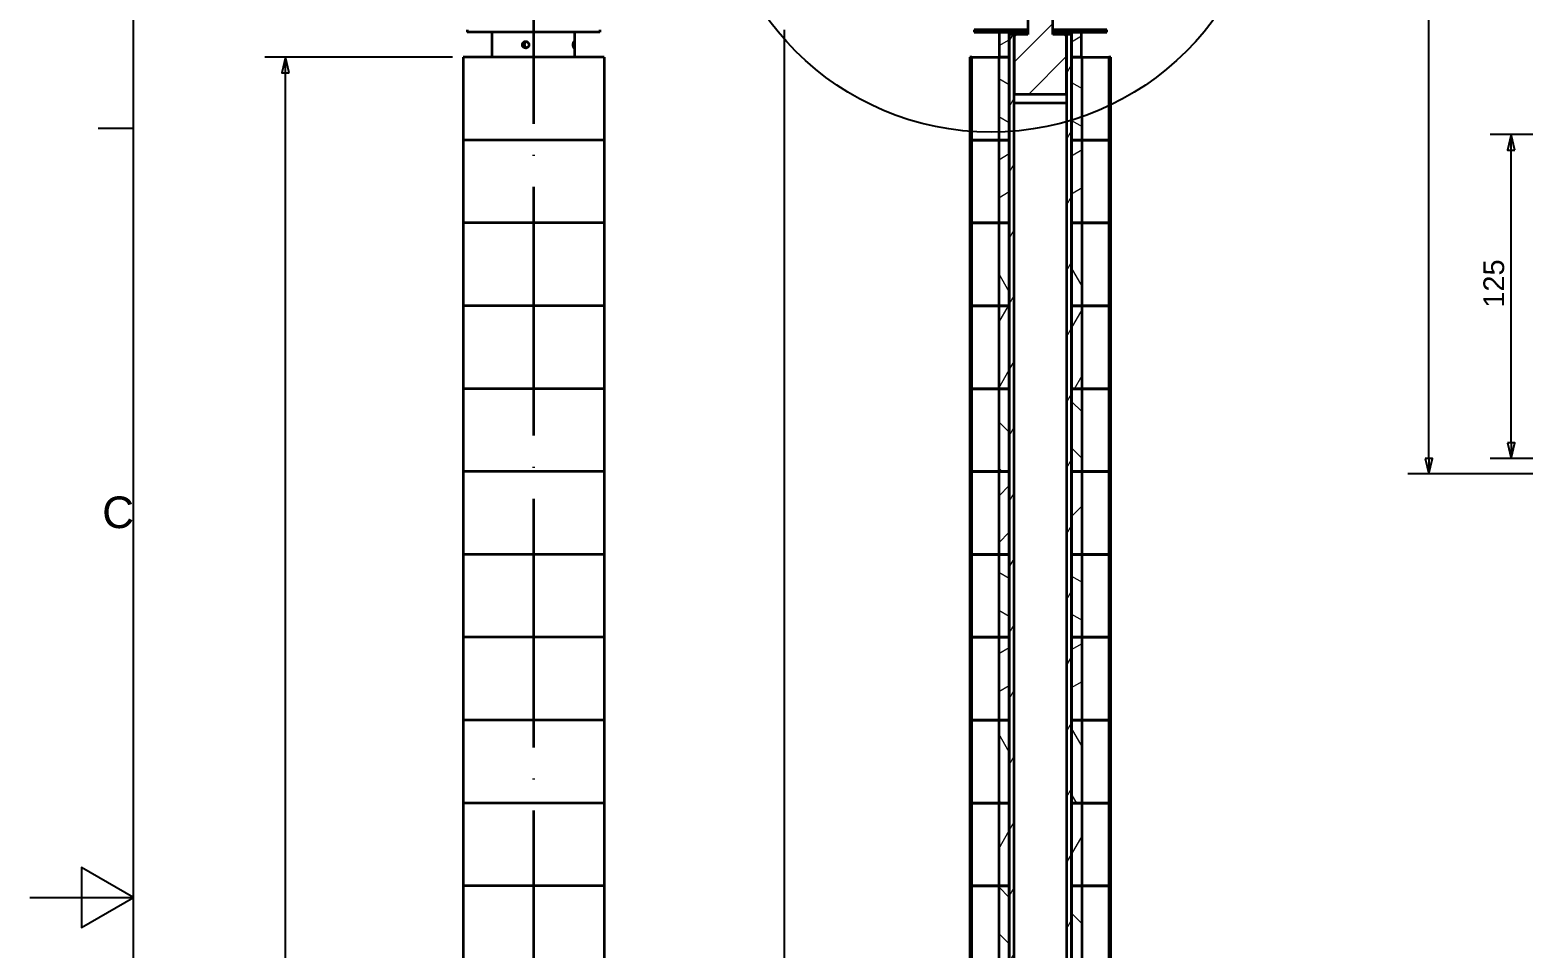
# Paper-space layout 'Brush Roller Sub Assy' of a CAD drawing. Header units: millimetres. Extents: x -9 to 421, y -10 to 297.
# Drawn here: x -9.1 to 134.9, y 138.4 to 227.1 of the extents above; entities that cross this region are included whole.
import ezdxf

# ---------------------------------------------------------------- set-up
doc = ezdxf.new("R2010")
doc.units = ezdxf.units.MM
doc.linetypes.add('ACAD_ISO04W100', pattern=[30, 24, -3, 0, -3])
doc.linetypes.add('ACAD_ISO09W100', pattern=[45, 24, -3, 6, -3, 6, -3])
for name, color, linetype, lineweight in [('2dTransBorder', 7, 'Continuous', 35), ('Detail Circle Lines', 7, 'ACAD_ISO09W100', 50), ('Dimensions', 5, 'Continuous', 25), ('Hatch', 7, 'Continuous', 25), ('Section View Lines', 7, 'ACAD_ISO09W100', 70), ('Visible Edges', 7, 'Continuous', 50)]:
    doc.layers.add(name, color=color, linetype=linetype, lineweight=lineweight)
doc.layers.add('Title', color=7, linetype='Continuous')
doc.styles.add('Current-ISO', font='ARIAL.TTF')
doc.styles.add('Text Style31', font='ARIAL.TTF')
doc.styles.add('Text Style5', font='ARIAL.TTF')
pattern_1 = [(150, (-4.1455, -5.1767), (-1.5875, -2.74963), [])]
pattern_2 = [(210, (-4.1455, -5.1767), (1.5875, -2.74963), [])]
pattern_3 = [(120, (-4.1455, -5.1767), (-2.74963, -1.5875), [])]
pattern_4 = [(240, (-4.1455, -5.1767), (2.74963, -1.5875), [])]
pattern_5 = [(135, (-4.1455, -5.1767), (-2.245064, -2.245064), [])]
pattern_6 = [(225, (-4.1455, -5.1767), (2.245064, -2.245064), [])]

# ---------------------------------------------------------------- blocks, each defined once
blk = doc.blocks.new('2dTransSection0')
at = {"layer": 'Section View Lines', "color": 179, "linetype": 'ACAD_ISO04W100', "lineweight": 35, "true_color": 0x262659}
blk.add_line((43.58, 277.29), (43.58, 5.73), dxfattribs=at)
blk = doc.blocks.new('2dDetail0')
at = {"layer": 'Detail Circle Lines', "color": 179, "linetype": 'Continuous', "lineweight": 25, "true_color": 0x262659}
blk.add_circle((87.72, 249.01), 26.63, dxfattribs=at)
at = {"layer": 'Detail Circle Lines', "color": 18, "linetype": 'Continuous', "lineweight": 25, "true_color": 0x000000, "insert": (80.75, 279.12), "char_height": 3, "attachment_point": 7, "style": 'Text Style31'}
blk.add_mtext('Detail B', dxfattribs=at)
blk = doc.blocks.new('2dTransSymbol4')
at = {"color": 179}
for points in [[(130.29, 277.69), (129.94, 279.19), (129.59, 277.69), (130.29, 277.69)], [(129.59, 190.89), (129.94, 189.39), (130.29, 190.89), (129.59, 190.89)]]:
    blk.add_solid(points, dxfattribs=at)
at = {"layer": 'Dimensions', "color": 179, "linetype": 'Continuous', "lineweight": 25, "true_color": 0x262659}
for p, q in [((158.94, 279.19), (127.94, 279.19)), ((129.94, 279.19), (129.59, 277.69)), ((129.94, 277.69), (129.94, 279.19)), ((130.29, 277.69), (129.94, 279.19)), ((129.59, 277.69), (130.29, 277.69)), ((129.94, 190.89), (129.94, 277.69)), ((129.59, 190.89), (129.94, 189.39)), ((130.29, 190.89), (129.59, 190.89)), ((129.94, 190.89), (129.94, 189.39)), ((129.94, 189.39), (130.29, 190.89)), ((155.35, 189.39), (127.94, 189.39))]:
    blk.add_line(p, q, dxfattribs=at)
for points in [[(130.29, 277.69), (129.94, 279.19), (129.59, 277.69), (130.29, 277.69)], [(129.59, 190.89), (129.94, 189.39), (130.29, 190.89), (129.59, 190.89)]]:
    blk.add_lwpolyline(points, dxfattribs=at)
at = {"layer": 'Dimensions', "linetype": 'Continuous', "lineweight": 25, "insert": (129.3, 243.5), "char_height": 2, "attachment_point": 7, "rotation": 90, "style": 'Text Style5'}
blk.add_mtext('359.2', dxfattribs=at)
blk = doc.blocks.new('2dTransSymbol6')
at = {"color": 179}
for points in [[(138.23, 220.64), (137.88, 222.14), (137.53, 220.64), (138.23, 220.64)], [(137.53, 192.39), (137.88, 190.89), (138.23, 192.39), (137.53, 192.39)]]:
    blk.add_solid(points, dxfattribs=at)
at = {"layer": 'Dimensions', "color": 179, "linetype": 'Continuous', "lineweight": 25, "true_color": 0x262659}
for p, q in [((153.85, 222.14), (135.88, 222.14)), ((137.88, 222.14), (137.53, 220.64)), ((137.88, 220.64), (137.88, 222.14)), ((138.23, 220.64), (137.88, 222.14)), ((137.53, 220.64), (138.23, 220.64)), ((137.88, 192.39), (137.88, 220.64)), ((137.53, 192.39), (137.88, 190.89)), ((138.23, 192.39), (137.53, 192.39)), ((137.88, 192.39), (137.88, 190.89)), ((137.88, 190.89), (138.23, 192.39)), ((155.35, 190.89), (135.88, 190.89))]:
    blk.add_line(p, q, dxfattribs=at)
for points in [[(138.23, 220.64), (137.88, 222.14), (137.53, 220.64), (138.23, 220.64)], [(137.53, 192.39), (137.88, 190.89), (138.23, 192.39), (137.53, 192.39)]]:
    blk.add_lwpolyline(points, dxfattribs=at)
at = {"layer": 'Dimensions', "linetype": 'Continuous', "lineweight": 25, "insert": (137.24, 205.44), "char_height": 2, "attachment_point": 7, "rotation": 90, "style": 'Text Style5'}
blk.add_mtext('125', dxfattribs=at)
blk = doc.blocks.new('2dTransSymbol10')
at = {"layer": 'Dimensions', "color": 179, "linetype": 'Continuous', "lineweight": 25, "true_color": 0x262659}
blk.add_line((67.76, 232.27), (67.76, 22.47), dxfattribs=at)
blk = doc.blocks.new('2dTransSymbol12')
at = {"color": 179}
blk.add_solid([(20.01, 228.11), (19.66, 229.61), (19.31, 228.11), (20.01, 228.11)], dxfattribs=at)
at = {"layer": 'Dimensions', "color": 179, "linetype": 'Continuous', "lineweight": 25, "true_color": 0x262659}
for p, q in [((35.78, 229.61), (17.66, 229.61)), ((19.66, 229.61), (19.31, 228.11)), ((19.66, 228.11), (19.66, 229.61)), ((20.01, 228.11), (19.66, 229.61)), ((19.31, 228.11), (20.01, 228.11)), ((19.66, 31.11), (19.66, 228.11))]:
    blk.add_line(p, q, dxfattribs=at)
blk.add_lwpolyline([(20.01, 228.11), (19.66, 229.61), (19.31, 228.11), (20.01, 228.11)], dxfattribs=at)
blk = doc.blocks.new('Default Border')
at = {"layer": '2dTransBorder', "color": 179, "linetype": 'Continuous', "lineweight": 25, "true_color": 0x262659}
for points in [[(5, 5), (5, 292), (415, 292), (415, 5), (5, 5)], [(5, 222.75), (1.6, 222.75)], [(-5, 148.5), (5, 148.5), (0, 151.39), (0, 145.61), (5, 148.5)]]:
    blk.add_lwpolyline(points, dxfattribs=at)
at = {"layer": '2dTransBorder', "color": 179, "lineweight": 211, "insert": (1.98, 184.12), "char_height": 3.05, "attachment_point": 7, "style": 'Current-ISO'}
blk.add_mtext('C', dxfattribs=at)
blk = doc.blocks.new('Title')
at = {"layer": '2dTransBorder'}
blk.add_blockref('Default Border', (-5, -5), dxfattribs=at)

psp = doc.layouts.new('Brush Roller Sub Assy')

# ---------------------------------------------------------------- hatches: boundary and pattern name
at = {"layer": 'Hatch', "linetype": 'Continuous', "lineweight": 9, "true_color": 0x1e1e47}
h = psp.add_hatch(dxfattribs=at)
h.set_pattern_fill('ANSI31', color=179, scale=25.4, angle=180, style=0)
h.set_pattern_definition(pattern_6)
h.paths.add_polyline_path([(90.85, 226.48), (90.69, 226.64), (89.53, 226.64), (89.53, 232.05), (87.13, 232.05), (87.13, 226.64), (85.97, 226.64), (85.81, 226.48), (85.81, 220.88), (90.85, 220.88)])
h = psp.add_hatch(dxfattribs=at)
h.set_pattern_fill('ANSI31', color=179, scale=25.4, angle=105, style=0)
h.set_pattern_definition(pattern_1)
h.paths.add_polyline_path([(87.13, 226.84), (87.13, 227.08), (81.93, 227.08), (81.93, 226.84)])
h = psp.add_hatch(dxfattribs=at)
h.set_pattern_fill('ANSI31', color=179, scale=25.4, angle=165, style=0)
h.set_pattern_definition(pattern_2)
h.paths.add_polyline_path([(85.33, 224.44), (85.33, 226.84), (84.35, 226.84), (84.35, 224.44)])
h = psp.add_hatch(dxfattribs=at)
h.set_pattern_fill('ANSI31', color=179, scale=25.4, angle=195, style=0)
h.set_pattern_definition(pattern_4)
h.paths.add_polyline_path([(85.81, 225.76), (85.81, 226.64), (85.33, 226.64), (85.33, 22.4), (85.81, 22.4), (85.81, 220), (85.81, 220), (85.81, 225.76)])
h = psp.add_hatch(dxfattribs=at)
h.set_pattern_fill('ANSI31', color=179, scale=25.4, angle=195, style=0)
h.set_pattern_definition(pattern_4)
h.paths.add_polyline_path([(90.85, 226.64), (90.85, 225.76), (90.85, 225.76), (90.85, 220), (90.85, 220), (90.85, 22.4), (91.33, 22.4), (91.33, 226.64)])
h = psp.add_hatch(dxfattribs=at)
h.set_pattern_fill('ANSI31', color=179, scale=25.4, angle=165, style=0)
h.set_pattern_definition(pattern_2)
h.paths.add_polyline_path([(91.33, 226.84), (91.33, 224.44), (92.31, 224.44), (92.31, 226.84)])
h = psp.add_hatch(dxfattribs=at)
h.set_pattern_fill('ANSI31', color=179, scale=25.4, angle=105, style=0)
h.set_pattern_definition(pattern_1)
h.paths.add_polyline_path([(81.53, 224.44), (81.53, 216.44), (81.73, 216.44), (81.73, 224.44)])
h = psp.add_hatch(dxfattribs=at)
h.set_pattern_fill('ANSI31', color=179, scale=25.4, angle=105, style=0)
h.set_pattern_definition(pattern_1)
h.paths.add_polyline_path([(84.31, 224.44), (84.31, 216.44), (85.33, 216.44), (85.33, 224.44)])
h = psp.add_hatch(dxfattribs=at)
h.set_pattern_fill('ANSI31', color=179, scale=25.4, angle=105, style=0)
h.set_pattern_definition(pattern_1)
h.paths.add_polyline_path([(92.35, 216.44), (92.35, 224.44), (91.33, 224.44), (91.33, 216.44)])
h = psp.add_hatch(dxfattribs=at)
h.set_pattern_fill('ANSI31', color=179, scale=25.4, angle=105, style=0)
h.set_pattern_definition(pattern_1)
h.paths.add_polyline_path([(95.13, 216.44), (95.13, 224.44), (94.93, 224.44), (94.93, 216.44)])
h = psp.add_hatch(dxfattribs=at)
h.set_pattern_fill('ANSI31', color=179, scale=25.4, angle=165, style=0)
h.set_pattern_definition(pattern_2)
h.paths.add_polyline_path([(81.53, 216.44), (81.53, 208.44), (81.73, 208.44), (81.73, 216.44)])
h = psp.add_hatch(dxfattribs=at)
h.set_pattern_fill('ANSI31', color=179, scale=25.4, angle=165, style=0)
h.set_pattern_definition(pattern_2)
h.paths.add_polyline_path([(84.31, 216.44), (84.31, 208.44), (85.33, 208.44), (85.33, 216.44)])
h = psp.add_hatch(dxfattribs=at)
h.set_pattern_fill('ANSI31', color=179, scale=25.4, angle=165, style=0)
h.set_pattern_definition(pattern_2)
h.paths.add_polyline_path([(92.35, 208.44), (92.35, 216.44), (91.33, 216.44), (91.33, 208.44)])
h = psp.add_hatch(dxfattribs=at)
h.set_pattern_fill('ANSI31', color=179, scale=25.4, angle=165, style=0)
h.set_pattern_definition(pattern_2)
h.paths.add_polyline_path([(95.13, 208.44), (95.13, 216.44), (94.93, 216.44), (94.93, 208.44)])
h = psp.add_hatch(dxfattribs=at)
h.set_pattern_fill('ANSI31', color=179, scale=25.4, angle=75, style=0)
h.set_pattern_definition(pattern_3)
h.paths.add_polyline_path([(81.53, 208.44), (81.53, 200.44), (81.73, 200.44), (81.73, 208.44)])
h = psp.add_hatch(dxfattribs=at)
h.set_pattern_fill('ANSI31', color=179, scale=25.4, angle=75, style=0)
h.set_pattern_definition(pattern_3)
h.paths.add_polyline_path([(84.31, 208.44), (84.31, 200.44), (85.33, 200.44), (85.33, 208.44)])
h = psp.add_hatch(dxfattribs=at)
h.set_pattern_fill('ANSI31', color=179, scale=25.4, angle=75, style=0)
h.set_pattern_definition(pattern_3)
h.paths.add_polyline_path([(92.35, 200.44), (92.35, 208.44), (91.33, 208.44), (91.33, 200.44)])
h = psp.add_hatch(dxfattribs=at)
h.set_pattern_fill('ANSI31', color=179, scale=25.4, angle=75, style=0)
h.set_pattern_definition(pattern_3)
h.paths.add_polyline_path([(95.13, 200.44), (95.13, 208.44), (94.93, 208.44), (94.93, 200.44)])
h = psp.add_hatch(dxfattribs=at)
h.set_pattern_fill('ANSI31', color=179, scale=25.4, angle=195, style=0)
h.set_pattern_definition(pattern_4)
h.paths.add_polyline_path([(81.53, 200.44), (81.53, 192.44), (81.73, 192.44), (81.73, 200.44)])
h = psp.add_hatch(dxfattribs=at)
h.set_pattern_fill('ANSI31', color=179, scale=25.4, angle=195, style=0)
h.set_pattern_definition(pattern_4)
h.paths.add_polyline_path([(84.31, 200.44), (84.31, 192.44), (85.33, 192.44), (85.33, 200.44)])
h = psp.add_hatch(dxfattribs=at)
h.set_pattern_fill('ANSI31', color=179, scale=25.4, angle=195, style=0)
h.set_pattern_definition(pattern_4)
h.paths.add_polyline_path([(92.35, 192.44), (92.35, 200.44), (91.33, 200.44), (91.33, 192.44)])
h = psp.add_hatch(dxfattribs=at)
h.set_pattern_fill('ANSI31', color=179, scale=25.4, angle=195, style=0)
h.set_pattern_definition(pattern_4)
h.paths.add_polyline_path([(95.13, 192.44), (95.13, 200.44), (94.93, 200.44), (94.93, 192.44)])
h = psp.add_hatch(dxfattribs=at)
h.set_pattern_fill('ANSI31', color=179, scale=25.4, angle=90, style=0)
h.set_pattern_definition(pattern_5)
h.paths.add_polyline_path([(81.53, 192.44), (81.53, 184.44), (81.73, 184.44), (81.73, 192.44)])
h = psp.add_hatch(dxfattribs=at)
h.set_pattern_fill('ANSI31', color=179, scale=25.4, angle=90, style=0)
h.set_pattern_definition(pattern_5)
h.paths.add_polyline_path([(84.31, 192.44), (84.31, 184.44), (85.33, 184.44), (85.33, 192.44)])
h = psp.add_hatch(dxfattribs=at)
h.set_pattern_fill('ANSI31', color=179, scale=25.4, angle=90, style=0)
h.set_pattern_definition(pattern_5)
h.paths.add_polyline_path([(92.35, 184.44), (92.35, 192.44), (91.33, 192.44), (91.33, 184.44)])
h = psp.add_hatch(dxfattribs=at)
h.set_pattern_fill('ANSI31', color=179, scale=25.4, angle=90, style=0)
h.set_pattern_definition(pattern_5)
h.paths.add_polyline_path([(95.13, 184.44), (95.13, 192.44), (94.93, 192.44), (94.93, 184.44)])
h = psp.add_hatch(dxfattribs=at)
h.set_pattern_fill('ANSI31', color=179, scale=25.4, angle=180, style=0)
h.set_pattern_definition(pattern_6)
h.paths.add_polyline_path([(81.53, 184.44), (81.53, 176.44), (81.73, 176.44), (81.73, 184.44)])
h = psp.add_hatch(dxfattribs=at)
h.set_pattern_fill('ANSI31', color=179, scale=25.4, angle=180, style=0)
h.set_pattern_definition(pattern_6)
h.paths.add_polyline_path([(84.31, 184.44), (84.31, 176.44), (85.33, 176.44), (85.33, 184.44)])
h = psp.add_hatch(dxfattribs=at)
h.set_pattern_fill('ANSI31', color=179, scale=25.4, angle=180, style=0)
h.set_pattern_definition(pattern_6)
h.paths.add_polyline_path([(92.35, 176.44), (92.35, 184.44), (91.33, 184.44), (91.33, 176.44)])
h = psp.add_hatch(dxfattribs=at)
h.set_pattern_fill('ANSI31', color=179, scale=25.4, angle=180, style=0)
h.set_pattern_definition(pattern_6)
h.paths.add_polyline_path([(95.13, 176.44), (95.13, 184.44), (94.93, 184.44), (94.93, 176.44)])
h = psp.add_hatch(dxfattribs=at)
h.set_pattern_fill('ANSI31', color=179, scale=25.4, angle=105, style=0)
h.set_pattern_definition(pattern_1)
h.paths.add_polyline_path([(81.53, 176.44), (81.53, 168.44), (81.73, 168.44), (81.73, 176.44)])
h = psp.add_hatch(dxfattribs=at)
h.set_pattern_fill('ANSI31', color=179, scale=25.4, angle=105, style=0)
h.set_pattern_definition(pattern_1)
h.paths.add_polyline_path([(84.31, 176.44), (84.31, 168.44), (85.33, 168.44), (85.33, 176.44)])
h = psp.add_hatch(dxfattribs=at)
h.set_pattern_fill('ANSI31', color=179, scale=25.4, angle=105, style=0)
h.set_pattern_definition(pattern_1)
h.paths.add_polyline_path([(92.35, 168.44), (92.35, 176.44), (91.33, 176.44), (91.33, 168.44)])
h = psp.add_hatch(dxfattribs=at)
h.set_pattern_fill('ANSI31', color=179, scale=25.4, angle=105, style=0)
h.set_pattern_definition(pattern_1)
h.paths.add_polyline_path([(95.13, 168.44), (95.13, 176.44), (94.93, 176.44), (94.93, 168.44)])
h = psp.add_hatch(dxfattribs=at)
h.set_pattern_fill('ANSI31', color=179, scale=25.4, angle=165, style=0)
h.set_pattern_definition(pattern_2)
h.paths.add_polyline_path([(81.53, 168.44), (81.53, 160.44), (81.73, 160.44), (81.73, 168.44)])
h = psp.add_hatch(dxfattribs=at)
h.set_pattern_fill('ANSI31', color=179, scale=25.4, angle=165, style=0)
h.set_pattern_definition(pattern_2)
h.paths.add_polyline_path([(84.31, 168.44), (84.31, 160.44), (85.33, 160.44), (85.33, 168.44)])
h = psp.add_hatch(dxfattribs=at)
h.set_pattern_fill('ANSI31', color=179, scale=25.4, angle=165, style=0)
h.set_pattern_definition(pattern_2)
h.paths.add_polyline_path([(92.35, 160.44), (92.35, 168.44), (91.33, 168.44), (91.33, 160.44)])
h = psp.add_hatch(dxfattribs=at)
h.set_pattern_fill('ANSI31', color=179, scale=25.4, angle=165, style=0)
h.set_pattern_definition(pattern_2)
h.paths.add_polyline_path([(95.13, 160.44), (95.13, 168.44), (94.93, 168.44), (94.93, 160.44)])
h = psp.add_hatch(dxfattribs=at)
h.set_pattern_fill('ANSI31', color=179, scale=25.4, angle=75, style=0)
h.set_pattern_definition(pattern_3)
h.paths.add_polyline_path([(81.53, 160.44), (81.53, 152.44), (81.73, 152.44), (81.73, 160.44)])
h = psp.add_hatch(dxfattribs=at)
h.set_pattern_fill('ANSI31', color=179, scale=25.4, angle=75, style=0)
h.set_pattern_definition(pattern_3)
h.paths.add_polyline_path([(84.31, 160.44), (84.31, 152.44), (85.33, 152.44), (85.33, 160.44)])
h = psp.add_hatch(dxfattribs=at)
h.set_pattern_fill('ANSI31', color=179, scale=25.4, angle=75, style=0)
h.set_pattern_definition(pattern_3)
h.paths.add_polyline_path([(92.35, 152.44), (92.35, 160.44), (91.33, 160.44), (91.33, 152.44)])
h = psp.add_hatch(dxfattribs=at)
h.set_pattern_fill('ANSI31', color=179, scale=25.4, angle=75, style=0)
h.set_pattern_definition(pattern_3)
h.paths.add_polyline_path([(95.13, 152.44), (95.13, 160.44), (94.93, 160.44), (94.93, 152.44)])
h = psp.add_hatch(dxfattribs=at)
h.set_pattern_fill('ANSI31', color=179, scale=25.4, angle=195, style=0)
h.set_pattern_definition(pattern_4)
h.paths.add_polyline_path([(81.53, 152.44), (81.53, 144.44), (81.73, 144.44), (81.73, 152.44)])
h = psp.add_hatch(dxfattribs=at)
h.set_pattern_fill('ANSI31', color=179, scale=25.4, angle=195, style=0)
h.set_pattern_definition(pattern_4)
h.paths.add_polyline_path([(84.31, 152.44), (84.31, 144.44), (85.33, 144.44), (85.33, 152.44)])
h = psp.add_hatch(dxfattribs=at)
h.set_pattern_fill('ANSI31', color=179, scale=25.4, angle=195, style=0)
h.set_pattern_definition(pattern_4)
h.paths.add_polyline_path([(92.35, 144.44), (92.35, 152.44), (91.33, 152.44), (91.33, 144.44)])
h = psp.add_hatch(dxfattribs=at)
h.set_pattern_fill('ANSI31', color=179, scale=25.4, angle=195, style=0)
h.set_pattern_definition(pattern_4)
h.paths.add_polyline_path([(95.13, 144.44), (95.13, 152.44), (94.93, 152.44), (94.93, 144.44)])
h = psp.add_hatch(dxfattribs=at)
h.set_pattern_fill('ANSI31', color=179, scale=25.4, angle=90, style=0)
h.set_pattern_definition(pattern_5)
h.paths.add_polyline_path([(81.53, 144.44), (81.53, 136.44), (81.73, 136.44), (81.73, 144.44)])
h = psp.add_hatch(dxfattribs=at)
h.set_pattern_fill('ANSI31', color=179, scale=25.4, angle=90, style=0)
h.set_pattern_definition(pattern_5)
h.paths.add_polyline_path([(84.31, 144.44), (84.31, 136.44), (85.33, 136.44), (85.33, 144.44)])
h = psp.add_hatch(dxfattribs=at)
h.set_pattern_fill('ANSI31', color=179, scale=25.4, angle=90, style=0)
h.set_pattern_definition(pattern_5)
h.paths.add_polyline_path([(92.35, 136.44), (92.35, 144.44), (91.33, 144.44), (91.33, 136.44)])
h = psp.add_hatch(dxfattribs=at)
h.set_pattern_fill('ANSI31', color=179, scale=25.4, angle=90, style=0)
h.set_pattern_definition(pattern_5)
h.paths.add_polyline_path([(95.13, 136.44), (95.13, 144.44), (94.93, 144.44), (94.93, 136.44)])

# ---------------------------------------------------------------- linework, layer by layer
at = {"layer": 'Visible Edges', "color": 179, "linetype": 'Continuous', "lineweight": 35, "true_color": 0x262659}
for p, q in [((87.13, 232.05), (87.13, 226.64)), ((89.53, 226.64), (89.53, 232.05)), ((33.04, 227.08), (33.04, 226.84)), ((45.84, 226.84), (33.04, 226.84)), ((35.46, 224.44), (35.46, 226.84)), ((43.42, 224.44), (43.42, 226.84)), ((45.84, 227.08), (45.84, 226.84)), ((81.93, 227.08), (81.93, 226.84)), ((87.13, 227.08), (81.93, 227.08)), ((81.93, 226.84), (87.13, 226.84)), ((84.35, 226.84), (84.35, 224.44)), ((85.33, 226.84), (84.35, 226.84)), ((85.33, 224.44), (85.33, 226.84)), ((85.33, 226.64), (85.33, 22.4)), ((85.81, 226.64), (85.33, 226.64)), ((85.97, 226.64), (85.81, 226.48)), ((85.81, 226.64), (85.97, 226.64)), ((85.81, 225.76), (85.81, 226.64)), ((85.81, 226.48), (85.81, 220.88)), ((87.13, 226.64), (85.97, 226.64)), ((87.13, 227.08), (87.13, 227.08)), ((87.13, 226.84), (87.13, 227.08)), ((87.13, 226.84), (87.13, 226.84)), ((94.73, 227.08), (89.53, 227.08)), ((89.53, 227.08), (89.53, 226.84)), ((89.53, 226.84), (94.73, 226.84)), ((90.69, 226.64), (89.53, 226.64)), ((90.85, 226.48), (90.69, 226.64)), ((90.69, 226.64), (90.85, 226.64)), ((91.33, 226.64), (90.85, 226.64)), ((90.85, 226.64), (90.85, 225.76)), ((90.85, 220.88), (90.85, 226.48)), ((92.31, 226.84), (91.33, 226.84)), ((91.33, 226.84), (91.33, 224.44)), ((91.33, 22.4), (91.33, 226.64)), ((92.31, 224.44), (92.31, 226.84)), ((94.73, 226.84), (94.73, 227.08)), ((85.81, 225.76), (85.81, 225.76)), ((85.81, 220), (85.81, 225.76)), ((90.85, 225.76), (90.85, 220)), ((90.85, 225.76), (90.85, 225.76)), ((46.24, 224.44), (32.64, 224.44)), ((32.64, 224.44), (32.64, 216.44)), ((46.24, 224.44), (46.24, 216.44)), ((81.73, 224.44), (81.53, 224.44)), ((81.53, 224.44), (81.53, 216.44)), ((81.73, 216.44), (81.73, 224.44)), ((81.73, 224.44), (84.31, 224.44)), ((85.33, 224.44), (84.31, 224.44)), ((84.31, 224.44), (84.31, 216.44)), ((84.35, 224.44), (85.33, 224.44)), ((85.33, 224.44), (85.33, 224.44)), ((85.33, 216.44), (85.33, 224.44)), ((85.33, 224.44), (85.33, 224.44)), ((91.33, 224.44), (92.31, 224.44)), ((91.33, 224.44), (91.33, 216.44)), ((92.35, 224.44), (91.33, 224.44)), ((92.35, 216.44), (92.35, 224.44)), ((92.35, 224.44), (94.93, 224.44)), ((95.13, 224.44), (94.93, 224.44)), ((94.93, 224.44), (94.93, 216.44)), ((95.13, 216.44), (95.13, 224.44)), ((85.81, 220.88), (90.85, 220.88)), ((90.85, 220), (85.81, 220)), ((85.81, 220), (85.81, 220)), ((85.81, 22.4), (85.81, 220)), ((90.85, 220), (90.85, 22.4)), ((90.85, 220), (90.85, 220)), ((46.24, 216.44), (32.64, 216.44)), ((32.64, 216.44), (32.64, 208.44)), ((46.24, 216.44), (32.64, 216.44)), ((46.24, 216.44), (46.24, 208.44)), ((81.73, 216.44), (81.53, 216.44)), ((81.53, 216.44), (81.53, 208.44)), ((81.53, 216.44), (81.73, 216.44)), ((81.73, 208.44), (81.73, 216.44)), ((81.73, 216.44), (84.31, 216.44)), ((84.31, 216.44), (81.73, 216.44)), ((85.33, 216.44), (84.31, 216.44)), ((84.31, 216.44), (84.31, 208.44)), ((84.31, 216.44), (85.33, 216.44)), ((85.33, 208.44), (85.33, 216.44)), ((85.33, 216.44), (85.33, 216.44)), ((85.33, 216.44), (85.33, 216.44)), ((91.33, 216.44), (91.33, 208.44)), ((92.35, 216.44), (91.33, 216.44)), ((91.33, 216.44), (92.35, 216.44)), ((92.35, 208.44), (92.35, 216.44)), ((92.35, 216.44), (94.93, 216.44)), ((94.93, 216.44), (92.35, 216.44)), ((95.13, 216.44), (94.93, 216.44)), ((94.93, 216.44), (94.93, 208.44)), ((94.93, 216.44), (95.13, 216.44)), ((95.13, 208.44), (95.13, 216.44)), ((46.24, 208.44), (32.64, 208.44)), ((32.64, 208.44), (32.64, 200.44)), ((46.24, 208.44), (32.64, 208.44)), ((46.24, 208.44), (46.24, 200.44)), ((81.73, 208.44), (81.53, 208.44)), ((81.53, 208.44), (81.53, 200.44)), ((81.53, 208.44), (81.73, 208.44)), ((81.73, 200.44), (81.73, 208.44)), ((81.73, 208.44), (84.31, 208.44)), ((84.31, 208.44), (81.73, 208.44)), ((85.33, 208.44), (84.31, 208.44)), ((84.31, 208.44), (84.31, 200.44)), ((84.31, 208.44), (85.33, 208.44)), ((85.33, 200.44), (85.33, 208.44)), ((85.33, 208.44), (85.33, 208.44)), ((85.33, 208.44), (85.33, 208.44)), ((91.33, 208.44), (91.33, 200.44)), ((92.35, 208.44), (91.33, 208.44)), ((91.33, 208.44), (92.35, 208.44)), ((92.35, 200.44), (92.35, 208.44)), ((92.35, 208.44), (94.93, 208.44)), ((94.93, 208.44), (92.35, 208.44)), ((95.13, 208.44), (94.93, 208.44)), ((94.93, 208.44), (94.93, 200.44)), ((94.93, 208.44), (95.13, 208.44)), ((95.13, 200.44), (95.13, 208.44)), ((46.24, 200.44), (32.64, 200.44)), ((32.64, 200.44), (32.64, 192.44)), ((46.24, 200.44), (32.64, 200.44)), ((46.24, 200.44), (46.24, 192.44)), ((81.73, 200.44), (81.53, 200.44)), ((81.53, 200.44), (81.53, 192.44)), ((81.53, 200.44), (81.73, 200.44)), ((81.73, 192.44), (81.73, 200.44)), ((81.73, 200.44), (84.31, 200.44)), ((84.31, 200.44), (81.73, 200.44)), ((85.33, 200.44), (84.31, 200.44)), ((84.31, 200.44), (84.31, 192.44)), ((84.31, 200.44), (85.33, 200.44)), ((85.33, 192.44), (85.33, 200.44)), ((85.33, 200.44), (85.33, 200.44)), ((85.33, 200.44), (85.33, 200.44)), ((91.33, 200.44), (91.33, 192.44)), ((92.35, 200.44), (91.33, 200.44)), ((91.33, 200.44), (92.35, 200.44)), ((92.35, 192.44), (92.35, 200.44)), ((92.35, 200.44), (94.93, 200.44)), ((94.93, 200.44), (92.35, 200.44)), ((95.13, 200.44), (94.93, 200.44)), ((94.93, 200.44), (94.93, 192.44)), ((94.93, 200.44), (95.13, 200.44)), ((95.13, 192.44), (95.13, 200.44)), ((46.24, 192.44), (32.64, 192.44)), ((32.64, 192.44), (32.64, 184.44)), ((46.24, 192.44), (32.64, 192.44)), ((46.24, 192.44), (46.24, 184.44)), ((81.73, 192.44), (81.53, 192.44)), ((81.53, 192.44), (81.53, 184.44)), ((81.53, 192.44), (81.73, 192.44)), ((81.73, 184.44), (81.73, 192.44)), ((81.73, 192.44), (84.31, 192.44)), ((84.31, 192.44), (81.73, 192.44)), ((85.33, 192.44), (84.31, 192.44)), ((84.31, 192.44), (84.31, 184.44)), ((84.31, 192.44), (85.33, 192.44)), ((85.33, 184.44), (85.33, 192.44)), ((85.33, 192.44), (85.33, 192.44)), ((85.33, 192.44), (85.33, 192.44)), ((91.33, 192.44), (91.33, 184.44)), ((92.35, 192.44), (91.33, 192.44)), ((91.33, 192.44), (92.35, 192.44)), ((92.35, 184.44), (92.35, 192.44)), ((92.35, 192.44), (94.93, 192.44)), ((94.93, 192.44), (92.35, 192.44)), ((95.13, 192.44), (94.93, 192.44)), ((94.93, 192.44), (94.93, 184.44)), ((94.93, 192.44), (95.13, 192.44)), ((95.13, 184.44), (95.13, 192.44)), ((46.24, 184.44), (32.64, 184.44)), ((32.64, 184.44), (32.64, 176.44)), ((46.24, 184.44), (32.64, 184.44)), ((46.24, 184.44), (46.24, 176.44)), ((81.73, 184.44), (81.53, 184.44)), ((81.53, 184.44), (81.53, 176.44)), ((81.53, 184.44), (81.73, 184.44)), ((81.73, 176.44), (81.73, 184.44)), ((81.73, 184.44), (84.31, 184.44)), ((84.31, 184.44), (81.73, 184.44)), ((85.33, 184.44), (84.31, 184.44)), ((84.31, 184.44), (84.31, 176.44)), ((84.31, 184.44), (85.33, 184.44)), ((85.33, 176.44), (85.33, 184.44)), ((85.33, 184.44), (85.33, 184.44)), ((85.33, 184.44), (85.33, 184.44)), ((91.33, 184.44), (91.33, 176.44)), ((92.35, 184.44), (91.33, 184.44)), ((91.33, 184.44), (92.35, 184.44)), ((92.35, 176.44), (92.35, 184.44)), ((92.35, 184.44), (94.93, 184.44)), ((94.93, 184.44), (92.35, 184.44)), ((95.13, 184.44), (94.93, 184.44)), ((94.93, 184.44), (94.93, 176.44)), ((94.93, 184.44), (95.13, 184.44)), ((95.13, 176.44), (95.13, 184.44)), ((46.24, 176.44), (32.64, 176.44)), ((32.64, 176.44), (32.64, 168.44)), ((46.24, 176.44), (32.64, 176.44)), ((46.24, 176.44), (46.24, 168.44)), ((81.73, 176.44), (81.53, 176.44)), ((81.53, 176.44), (81.53, 168.44)), ((81.53, 176.44), (81.73, 176.44)), ((81.73, 168.44), (81.73, 176.44)), ((81.73, 176.44), (84.31, 176.44)), ((84.31, 176.44), (81.73, 176.44)), ((85.33, 176.44), (84.31, 176.44)), ((84.31, 176.44), (84.31, 168.44)), ((84.31, 176.44), (85.33, 176.44)), ((85.33, 168.44), (85.33, 176.44)), ((85.33, 176.44), (85.33, 176.44)), ((85.33, 176.44), (85.33, 176.44)), ((91.33, 176.44), (91.33, 168.44)), ((92.35, 176.44), (91.33, 176.44)), ((91.33, 176.44), (92.35, 176.44)), ((92.35, 168.44), (92.35, 176.44)), ((92.35, 176.44), (94.93, 176.44)), ((94.93, 176.44), (92.35, 176.44)), ((95.13, 176.44), (94.93, 176.44)), ((94.93, 176.44), (94.93, 168.44)), ((94.93, 176.44), (95.13, 176.44)), ((95.13, 168.44), (95.13, 176.44)), ((46.24, 168.44), (32.64, 168.44)), ((32.64, 168.44), (32.64, 160.44)), ((46.24, 168.44), (32.64, 168.44)), ((46.24, 168.44), (46.24, 160.44)), ((81.73, 168.44), (81.53, 168.44)), ((81.53, 168.44), (81.53, 160.44)), ((81.53, 168.44), (81.73, 168.44)), ((81.73, 160.44), (81.73, 168.44)), ((81.73, 168.44), (84.31, 168.44)), ((84.31, 168.44), (81.73, 168.44)), ((85.33, 168.44), (84.31, 168.44)), ((84.31, 168.44), (84.31, 160.44)), ((84.31, 168.44), (85.33, 168.44)), ((85.33, 160.44), (85.33, 168.44)), ((85.33, 168.44), (85.33, 168.44)), ((85.33, 168.44), (85.33, 168.44)), ((91.33, 168.44), (91.33, 160.44)), ((92.35, 168.44), (91.33, 168.44)), ((91.33, 168.44), (92.35, 168.44)), ((92.35, 160.44), (92.35, 168.44)), ((92.35, 168.44), (94.93, 168.44)), ((94.93, 168.44), (92.35, 168.44)), ((95.13, 168.44), (94.93, 168.44)), ((94.93, 168.44), (94.93, 160.44)), ((94.93, 168.44), (95.13, 168.44)), ((95.13, 160.44), (95.13, 168.44)), ((46.24, 160.44), (32.64, 160.44)), ((32.64, 160.44), (32.64, 152.44)), ((46.24, 160.44), (32.64, 160.44)), ((46.24, 160.44), (46.24, 152.44)), ((81.73, 160.44), (81.53, 160.44)), ((81.53, 160.44), (81.53, 152.44)), ((81.53, 160.44), (81.73, 160.44)), ((81.73, 152.44), (81.73, 160.44)), ((81.73, 160.44), (84.31, 160.44)), ((84.31, 160.44), (81.73, 160.44)), ((85.33, 160.44), (84.31, 160.44)), ((84.31, 160.44), (84.31, 152.44)), ((84.31, 160.44), (85.33, 160.44)), ((85.33, 152.44), (85.33, 160.44)), ((85.33, 160.44), (85.33, 160.44)), ((85.33, 160.44), (85.33, 160.44)), ((91.33, 160.44), (91.33, 152.44)), ((92.35, 160.44), (91.33, 160.44)), ((91.33, 160.44), (92.35, 160.44)), ((92.35, 152.44), (92.35, 160.44)), ((92.35, 160.44), (94.93, 160.44)), ((94.93, 160.44), (92.35, 160.44)), ((95.13, 160.44), (94.93, 160.44)), ((94.93, 160.44), (94.93, 152.44)), ((94.93, 160.44), (95.13, 160.44)), ((95.13, 152.44), (95.13, 160.44)), ((46.24, 152.44), (32.64, 152.44)), ((32.64, 152.44), (32.64, 144.44)), ((46.24, 152.44), (32.64, 152.44)), ((46.24, 152.44), (46.24, 144.44)), ((81.73, 152.44), (81.53, 152.44)), ((81.53, 152.44), (81.53, 144.44)), ((81.53, 152.44), (81.73, 152.44)), ((81.73, 144.44), (81.73, 152.44)), ((81.73, 152.44), (84.31, 152.44)), ((84.31, 152.44), (81.73, 152.44)), ((85.33, 152.44), (84.31, 152.44)), ((84.31, 152.44), (84.31, 144.44)), ((84.31, 152.44), (85.33, 152.44)), ((85.33, 144.44), (85.33, 152.44)), ((85.33, 152.44), (85.33, 152.44)), ((85.33, 152.44), (85.33, 152.44)), ((91.33, 152.44), (91.33, 144.44)), ((92.35, 152.44), (91.33, 152.44)), ((91.33, 152.44), (92.35, 152.44)), ((92.35, 144.44), (92.35, 152.44)), ((92.35, 152.44), (94.93, 152.44)), ((94.93, 152.44), (92.35, 152.44)), ((95.13, 152.44), (94.93, 152.44)), ((94.93, 152.44), (94.93, 144.44)), ((94.93, 152.44), (95.13, 152.44)), ((95.13, 144.44), (95.13, 152.44)), ((46.24, 144.44), (32.64, 144.44)), ((32.64, 144.44), (32.64, 136.44)), ((46.24, 144.44), (32.64, 144.44)), ((46.24, 144.44), (46.24, 136.44)), ((81.73, 144.44), (81.53, 144.44)), ((81.53, 144.44), (81.53, 136.44)), ((81.53, 144.44), (81.73, 144.44)), ((81.73, 136.44), (81.73, 144.44)), ((81.73, 144.44), (84.31, 144.44)), ((84.31, 144.44), (81.73, 144.44)), ((85.33, 144.44), (84.31, 144.44)), ((84.31, 144.44), (84.31, 136.44)), ((84.31, 144.44), (85.33, 144.44)), ((85.33, 136.44), (85.33, 144.44)), ((85.33, 144.44), (85.33, 144.44)), ((85.33, 144.44), (85.33, 144.44)), ((91.33, 144.44), (91.33, 136.44)), ((92.35, 144.44), (91.33, 144.44)), ((91.33, 144.44), (92.35, 144.44)), ((92.35, 136.44), (92.35, 144.44)), ((92.35, 144.44), (94.93, 144.44)), ((94.93, 144.44), (92.35, 144.44)), ((95.13, 144.44), (94.93, 144.44)), ((94.93, 144.44), (94.93, 136.44)), ((94.93, 144.44), (95.13, 144.44)), ((95.13, 136.44), (95.13, 144.44))]:
    psp.add_line(p, q, dxfattribs=at).dxf.unprotected_set("ltscale", 0)
for points in [[(38.37, 225.64), (38.38, 225.72), (38.41, 225.8), (38.46, 225.86), (38.52, 225.91), (38.6, 225.95), (38.68, 225.96), (38.76, 225.95), (38.84, 225.91), (38.9, 225.86), (38.95, 225.8), (38.98, 225.72), (38.99, 225.64), (38.98, 225.56), (38.95, 225.48), (38.9, 225.41), (38.84, 225.36), (38.76, 225.33), (38.68, 225.32), (38.6, 225.33), (38.52, 225.36), (38.46, 225.41), (38.41, 225.48), (38.38, 225.56), (38.37, 225.64)], [(38.77, 225.94), (38.76, 225.94), (38.74, 225.93), (38.72, 225.92), (38.71, 225.92), (38.7, 225.91), (38.68, 225.9), (38.67, 225.89), (38.66, 225.88), (38.65, 225.87), (38.63, 225.85), (38.62, 225.84), (38.61, 225.83), (38.6, 225.81), (38.6, 225.8), (38.59, 225.78), (38.58, 225.77), (38.57, 225.75), (38.57, 225.74), (38.56, 225.72), (38.56, 225.7), (38.56, 225.69), (38.56, 225.67), (38.55, 225.65), (38.55, 225.64)], [(38.55, 225.64), (38.55, 225.62), (38.56, 225.6), (38.56, 225.59), (38.56, 225.57), (38.56, 225.55), (38.57, 225.54), (38.57, 225.52), (38.58, 225.51), (38.59, 225.49), (38.6, 225.48), (38.6, 225.46), (38.61, 225.45), (38.62, 225.43), (38.63, 225.42), (38.65, 225.41), (38.66, 225.4), (38.67, 225.39), (38.68, 225.38), (38.7, 225.37), (38.71, 225.36), (38.72, 225.35), (38.74, 225.34), (38.76, 225.34), (38.77, 225.33)], [(43.27, 225.64), (43.27, 225.72), (43.28, 225.8), (43.29, 225.86), (43.31, 225.91), (43.33, 225.95), (43.34, 225.96), (43.36, 225.95), (43.37, 225.91), (43.38, 225.86), (43.39, 225.8), (43.39, 225.72), (43.39, 225.64), (43.39, 225.56), (43.39, 225.48), (43.38, 225.41), (43.37, 225.36), (43.36, 225.33), (43.34, 225.32), (43.33, 225.33), (43.31, 225.36), (43.29, 225.41), (43.28, 225.48), (43.27, 225.56), (43.27, 225.64)]]:
    psp.add_lwpolyline(points, dxfattribs=at).dxf.unprotected_set("ltscale", 0)

# ---------------------------------------------------------------- block references
at = {"layer": 'Detail Circle Lines'}
psp.add_blockref('2dDetail0', (-4.15, -5.18), dxfattribs=at)
at = {"layer": 'Dimensions'}
for name in ['2dTransSymbol4', '2dTransSymbol10', '2dTransSymbol12', '2dTransSymbol6']:
    psp.add_blockref(name, (-4.15, -5.18), dxfattribs=at)
at = {"layer": 'Section View Lines'}
psp.add_blockref('2dTransSection0', (-4.15, -5.18), dxfattribs=at)
at = {"layer": 'Title'}
psp.add_blockref('Title', (0.85, -0.18), dxfattribs=at)

doc.saveas('drawing.dxf')
